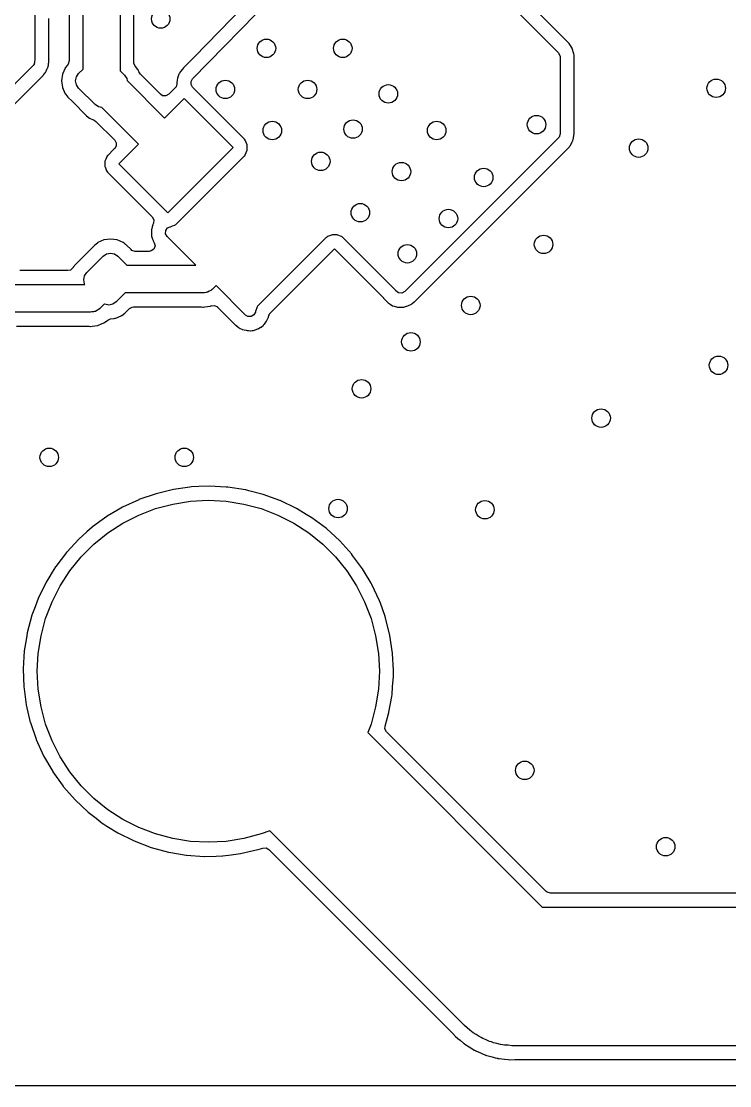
# Model space of a CAD drawing. Extents: x 4.14 to 8.85, y -5.31 to -1.77.
# Drawn here: x 5.746 to 6.35, y -5.314 to -4.407 of the extents above; entities that cross this region are included whole.
import ezdxf

# ---------------------------------------------------------------- set-up
doc = ezdxf.new("R2010")
doc.units = 0
doc.header["$MEASUREMENT"] = 0
doc.layers.add('BLACK', color=7, linetype='CONTINUOUS')

msp = doc.modelspace()

# ---------------------------------------------------------------- linework, layer by layer
at = {"layer": 'BLACK', "linetype": 'CONTINUOUS'}
for p, q in [((6.21205, -4.42504), (6.09996, -4.31295)), ((5.89206, -4.45611), (6.02354, -4.32149)), ((6.09145, -4.32145), (6.20355, -4.43355)), ((5.79883, -4.44773), (5.79883, -4.36942)), ((5.83032, -4.36942), (5.83032, -4.44912)), ((5.84215, -4.44217), (5.84215, -4.38234)), ((5.787, -4.39715), (5.787, -4.44078)), ((5.93602, -4.39389), (5.89345, -4.43746)), ((5.75784, -4.39761), (5.75784, -4.44005)), ((5.76967, -4.43742), (5.76967, -4.40456)), ((6.21218, -4.42521), (6.21205, -4.42504)), ((6.21278, -4.42602), (6.21218, -4.42521)), ((6.21364, -4.42717), (6.21278, -4.42602)), ((6.2141, -4.42778), (6.21364, -4.42717)), ((6.21434, -4.42822), (6.2141, -4.42778)), ((6.2141, -4.42778), (6.2141, -4.42778)), ((6.21475, -4.42896), (6.21434, -4.42822)), ((6.21524, -4.42986), (6.21475, -4.42896)), ((6.21544, -4.43024), (6.21524, -4.42986)), ((6.21685, -4.43471), (6.21544, -4.43024)), ((5.75755, -4.44133), (5.7574, -4.44264)), ((5.75784, -4.44005), (5.75755, -4.44133)), ((5.76954, -4.44252), (5.76955, -4.44248)), ((5.76955, -4.44248), (5.76959, -4.44209)), ((5.76959, -4.44209), (5.76967, -4.44157)), ((5.76972, -4.43785), (5.76967, -4.43742)), ((5.76967, -4.44097), (5.76969, -4.4406)), ((5.76967, -4.44157), (5.76967, -4.44097)), ((5.76969, -4.4406), (5.7698, -4.43903)), ((5.76974, -4.43827), (5.76971, -4.43785)), ((5.76971, -4.43785), (5.76972, -4.43785)), ((5.76981, -4.43858), (5.76974, -4.43827)), ((5.7698, -4.43903), (5.76983, -4.43868)), ((5.76983, -4.43868), (5.76981, -4.43858)), ((5.787, -4.44078), (5.78621, -4.44346)), ((5.84221, -4.44293), (5.84215, -4.44217)), ((5.89345, -4.43746), (5.88441, -4.44673)), ((6.20355, -4.43355), (6.20489, -4.436)), ((6.20489, -4.436), (6.205, -4.43705)), ((6.205, -4.43705), (6.205, -4.50295)), ((6.21685, -4.43478), (6.21685, -4.43471)), ((6.21696, -4.43577), (6.21685, -4.43478)), ((6.21703, -4.43705), (6.21696, -4.43577)), ((6.21703, -4.50295), (6.21703, -4.43705)), ((5.75553, -4.4456), (5.72023, -4.48091)), ((5.75623, -4.44449), (5.75553, -4.4456)), ((5.75706, -4.44346), (5.75623, -4.44449)), ((5.75716, -4.44302), (5.75706, -4.44346)), ((5.7574, -4.44264), (5.75716, -4.44302)), ((5.76539, -4.45234), (5.76637, -4.45123)), ((5.76637, -4.45123), (5.76661, -4.45096)), ((5.76661, -4.45096), (5.76665, -4.45087)), ((5.76665, -4.45087), (5.76678, -4.45058)), ((5.76678, -4.45058), (5.76696, -4.45032)), ((5.76696, -4.45032), (5.76703, -4.4502)), ((5.76703, -4.4502), (5.76718, -4.44993)), ((5.76718, -4.44993), (5.76722, -4.44988)), ((5.76722, -4.44988), (5.76743, -4.44959)), ((5.76722, -4.44988), (5.76722, -4.44988)), ((5.76743, -4.44959), (5.76807, -4.44788)), ((5.76807, -4.44788), (5.76823, -4.44751)), ((5.76823, -4.44751), (5.769, -4.44585)), ((5.769, -4.44585), (5.76907, -4.44544)), ((5.76907, -4.44544), (5.76916, -4.44514)), ((5.76916, -4.44514), (5.7692, -4.44501)), ((5.7692, -4.44501), (5.76926, -4.4447)), ((5.76926, -4.4447), (5.76941, -4.44431)), ((5.76941, -4.44431), (5.76943, -4.44407)), ((5.76943, -4.44407), (5.76944, -4.44396)), ((5.76944, -4.44396), (5.76945, -4.44371)), ((5.76944, -4.44396), (5.76944, -4.44396)), ((5.76945, -4.44371), (5.76954, -4.44252)), ((5.76954, -4.44252), (5.76954, -4.44252)), ((5.78349, -4.44691), (5.78124, -4.45211)), ((5.78369, -4.44666), (5.78349, -4.44691)), ((5.78372, -4.44661), (5.78369, -4.44666)), ((5.78553, -4.44431), (5.78372, -4.44661)), ((5.78372, -4.44661), (5.78372, -4.44661)), ((5.78559, -4.44424), (5.78553, -4.44431)), ((5.78569, -4.44413), (5.78559, -4.44424)), ((5.78575, -4.44407), (5.78569, -4.44413)), ((5.78621, -4.44346), (5.78575, -4.44407)), ((5.79317, -4.45434), (5.79509, -4.45147)), ((5.79509, -4.45147), (5.79883, -4.44773)), ((5.83032, -4.44912), (5.83406, -4.45286)), ((5.8434, -4.44546), (5.84221, -4.44293)), ((5.84346, -4.44552), (5.8434, -4.44546)), ((5.84356, -4.44563), (5.84346, -4.44552)), ((5.84375, -4.44586), (5.84356, -4.44563)), ((5.84443, -4.44673), (5.84375, -4.44586)), ((5.84539, -4.44796), (5.84443, -4.44673)), ((5.84552, -4.44812), (5.84539, -4.44796)), ((5.84566, -4.4483), (5.84552, -4.44812)), ((5.84574, -4.44849), (5.84566, -4.4483)), ((5.8465, -4.45024), (5.84574, -4.44849)), ((5.84661, -4.4505), (5.8465, -4.45024)), ((5.84766, -4.45204), (5.84661, -4.4505)), ((5.88083, -4.45147), (5.88074, -4.45161)), ((5.88091, -4.45133), (5.88083, -4.45147)), ((5.88163, -4.45012), (5.88091, -4.45133)), ((5.88165, -4.45008), (5.88163, -4.45012)), ((5.88163, -4.45012), (5.88163, -4.45012)), ((5.88172, -4.44997), (5.88165, -4.45008)), ((5.88181, -4.44985), (5.88172, -4.44997)), ((5.88346, -4.4477), (5.88181, -4.44985)), ((5.88181, -4.44985), (5.88181, -4.44985)), ((5.88441, -4.44673), (5.88346, -4.4477)), ((5.73351, -4.48435), (5.76195, -4.45592)), ((5.76195, -4.45592), (5.76197, -4.4559)), ((5.76197, -4.4559), (5.76226, -4.45564)), ((5.76226, -4.45564), (5.76252, -4.45542)), ((5.76252, -4.45542), (5.76287, -4.45519)), ((5.76287, -4.45519), (5.76423, -4.45365)), ((5.76423, -4.45365), (5.76425, -4.45363)), ((5.76423, -4.45365), (5.76423, -4.45365)), ((5.76425, -4.45363), (5.76446, -4.45341)), ((5.76446, -4.45341), (5.7649, -4.45297)), ((5.7649, -4.45297), (5.76501, -4.45282)), ((5.76501, -4.45282), (5.76504, -4.45278)), ((5.76504, -4.45278), (5.76512, -4.45267)), ((5.76512, -4.45267), (5.76514, -4.45264)), ((5.76512, -4.45267), (5.76512, -4.45267)), ((5.76514, -4.45264), (5.76539, -4.45234)), ((5.78124, -4.45211), (5.78047, -4.45773)), ((5.78047, -4.45773), (5.78124, -4.46334)), ((5.79249, -4.45773), (5.79317, -4.45434)), ((5.79317, -4.46112), (5.79249, -4.45773)), ((5.83406, -4.45286), (5.83598, -4.45573)), ((5.83598, -4.45573), (5.83632, -4.45744)), ((5.83632, -4.45744), (5.8683, -4.48941)), ((5.86479, -4.46918), (5.84766, -4.45204)), ((5.87881, -4.46018), (5.87799, -4.46285)), ((5.87883, -4.45892), (5.87881, -4.46003)), ((5.87881, -4.46003), (5.87881, -4.46018)), ((5.87884, -4.45797), (5.87883, -4.45848)), ((5.87883, -4.45848), (5.87883, -4.45892)), ((5.87892, -4.45759), (5.87884, -4.45797)), ((5.87898, -4.45725), (5.87892, -4.45759)), ((5.87934, -4.45546), (5.87898, -4.45725)), ((5.8797, -4.45364), (5.87934, -4.45546)), ((5.88052, -4.45198), (5.8797, -4.45364)), ((5.88074, -4.45161), (5.88052, -4.45198)), ((5.89083, -4.46091), (5.89087, -4.45812)), ((5.89087, -4.45812), (5.89206, -4.45611)), ((5.78124, -4.46334), (5.78334, -4.4682)), ((5.78334, -4.4682), (5.78334, -4.4682)), ((5.78334, -4.4682), (5.78337, -4.46827)), ((5.78337, -4.46827), (5.78349, -4.46855)), ((5.78349, -4.46855), (5.78369, -4.4688)), ((5.78369, -4.4688), (5.78369, -4.4688)), ((5.78369, -4.4688), (5.78545, -4.47105)), ((5.79509, -4.46399), (5.79317, -4.46112)), ((5.80901, -4.47791), (5.79509, -4.46399)), ((5.86657, -4.47032), (5.86479, -4.46918)), ((5.87181, -4.46918), (5.86936, -4.47052)), ((5.87736, -4.46362), (5.87181, -4.46918)), ((5.87799, -4.46285), (5.87736, -4.46362)), ((5.89217, -4.46306), (5.89083, -4.46091)), ((5.89213, -4.4631), (5.89217, -4.46306)), ((5.93637, -4.50735), (5.89213, -4.4631)), ((5.78545, -4.47105), (5.78559, -4.47122)), ((5.78559, -4.47122), (5.78569, -4.47133)), ((5.78569, -4.47133), (5.78975, -4.47538)), ((5.78975, -4.47538), (5.80178, -4.48741)), ((5.81188, -4.47983), (5.80901, -4.47791)), ((5.86936, -4.47052), (5.86657, -4.47032)), ((5.8683, -4.48941), (5.885, -4.47271)), ((5.885, -4.47271), (5.92676, -4.51447)), ((5.80178, -4.48741), (5.80184, -4.48746)), ((5.80184, -4.48746), (5.80445, -4.48951)), ((5.81475, -4.4804), (5.81188, -4.47983)), ((5.84603, -4.51169), (5.81475, -4.4804)), ((5.80445, -4.48951), (5.80698, -4.49061)), ((5.80698, -4.49061), (5.80784, -4.49098)), ((5.80784, -4.49098), (5.80829, -4.49117)), ((5.80829, -4.49117), (5.80983, -4.49222)), ((5.80983, -4.49222), (5.82579, -4.50818)), ((6.20421, -4.50563), (6.20355, -4.50645)), ((6.205, -4.50295), (6.20421, -4.50563)), ((6.21659, -4.50598), (6.21703, -4.50295)), ((5.82579, -4.50818), (5.82713, -4.51063)), ((5.82693, -4.51342), (5.82579, -4.51519)), ((5.82713, -4.51063), (5.82693, -4.51342)), ((5.82933, -4.52839), (5.84603, -4.51169)), ((5.92676, -4.51447), (5.87108, -4.57015)), ((5.937, -4.50815), (5.93637, -4.50735)), ((5.93859, -4.51226), (5.937, -4.50815)), ((5.9386, -4.51666), (5.93859, -4.51226)), ((6.20355, -4.50645), (6.07279, -4.63721)), ((6.08129, -4.64572), (6.21205, -4.51496)), ((6.21205, -4.51496), (6.21287, -4.51405)), ((6.21287, -4.51405), (6.21291, -4.514)), ((6.21287, -4.51405), (6.21287, -4.51405)), ((6.21291, -4.514), (6.21301, -4.51388)), ((6.21301, -4.51388), (6.21342, -4.51336)), ((6.21342, -4.51336), (6.21358, -4.51317)), ((6.21358, -4.51317), (6.21504, -4.51039)), ((6.21504, -4.51039), (6.21543, -4.50963)), ((6.21543, -4.50963), (6.21575, -4.50902)), ((6.21575, -4.50902), (6.2158, -4.50885)), ((6.2158, -4.50885), (6.21654, -4.50633)), ((6.21654, -4.50633), (6.21659, -4.50598)), ((5.81894, -4.52243), (5.81818, -4.52441)), ((5.81908, -4.52208), (5.81894, -4.52243)), ((5.81972, -4.52127), (5.81908, -4.52208)), ((5.81982, -4.52116), (5.81972, -4.52127)), ((5.82515, -4.51583), (5.81982, -4.52116)), ((5.82579, -4.51519), (5.82515, -4.51583)), ((5.82515, -4.51583), (5.82515, -4.51583)), ((5.87821, -4.57976), (5.93637, -4.52159)), ((5.93637, -4.52159), (5.93646, -4.52148)), ((5.93646, -4.52148), (5.93678, -4.52107)), ((5.93646, -4.52148), (5.93646, -4.52148)), ((5.93678, -4.52107), (5.93701, -4.52078)), ((5.93701, -4.52078), (5.9386, -4.51666)), ((5.81818, -4.52441), (5.81749, -4.5262)), ((5.81749, -4.5262), (5.8175, -4.5306)), ((5.8175, -4.5306), (5.81766, -4.53102)), ((5.81766, -4.53102), (5.81823, -4.5325)), ((5.81823, -4.5325), (5.81891, -4.53425)), ((5.87108, -4.57015), (5.82933, -4.52839)), ((5.81891, -4.53425), (5.81909, -4.53471)), ((5.81909, -4.53471), (5.81972, -4.53551)), ((5.81972, -4.53551), (5.85778, -4.57357)), ((5.85778, -4.57357), (5.85912, -4.57603)), ((5.85912, -4.57603), (5.85892, -4.57882)), ((5.85721, -4.58424), (5.85701, -4.58703)), ((5.85701, -4.58703), (5.85701, -4.58716)), ((5.85701, -4.58716), (5.85701, -4.58716)), ((5.85701, -4.58716), (5.85705, -4.58854)), ((5.85724, -4.58412), (5.85721, -4.58424)), ((5.85732, -4.58379), (5.85724, -4.58412)), ((5.85778, -4.58206), (5.85732, -4.58379)), ((5.85824, -4.58031), (5.85778, -4.58206)), ((5.85828, -4.58016), (5.85824, -4.58031)), ((5.85824, -4.58031), (5.85824, -4.58031)), ((5.85833, -4.57997), (5.85828, -4.58016)), ((5.85854, -4.57961), (5.85833, -4.57997)), ((5.85857, -4.57955), (5.85854, -4.57961)), ((5.85892, -4.57882), (5.85857, -4.57955)), ((5.869, -4.58789), (5.8692, -4.5851)), ((5.8692, -4.5851), (5.87088, -4.58286)), ((5.87088, -4.58286), (5.8729, -4.58198)), ((5.8729, -4.58198), (5.8733, -4.58198)), ((5.8733, -4.58198), (5.875, -4.58132)), ((5.875, -4.58132), (5.87706, -4.58052)), ((5.87706, -4.58052), (5.87741, -4.58039)), ((5.87706, -4.58052), (5.87706, -4.58052)), ((5.87741, -4.58039), (5.8777, -4.58016)), ((5.8777, -4.58016), (5.87809, -4.57985)), ((5.8777, -4.58016), (5.8777, -4.58016)), ((5.87809, -4.57985), (5.87821, -4.57976)), ((5.811, -4.59585), (5.80878, -4.59759)), ((5.8112, -4.59569), (5.811, -4.59585)), ((5.81145, -4.59549), (5.8112, -4.59569)), ((5.8112, -4.59569), (5.8112, -4.59569)), ((5.81666, -4.59324), (5.81145, -4.59549)), ((5.82227, -4.59247), (5.81666, -4.59324)), ((5.82789, -4.59324), (5.82227, -4.59247)), ((5.83309, -4.59549), (5.82789, -4.59324)), ((5.83382, -4.59606), (5.83309, -4.59549)), ((5.83502, -4.597), (5.83382, -4.59606)), ((5.85705, -4.58854), (5.85707, -4.5891)), ((5.85707, -4.5891), (5.85708, -4.58945)), ((5.85708, -4.58945), (5.85721, -4.58985)), ((5.85721, -4.58985), (5.85809, -4.59255)), ((5.85809, -4.59255), (5.85845, -4.59365)), ((5.85845, -4.59365), (5.85858, -4.59389)), ((5.85858, -4.59389), (5.85858, -4.59389)), ((5.85858, -4.59389), (5.85951, -4.5956)), ((5.85951, -4.5956), (5.8601, -4.59833)), ((5.87034, -4.59034), (5.869, -4.58789)), ((5.89476, -4.61476), (5.87034, -4.59034)), ((6.00594, -4.59116), (5.94778, -4.64933)), ((6.00607, -4.59106), (6.00594, -4.59116)), ((6.00645, -4.59076), (6.00607, -4.59106)), ((6.00674, -4.59053), (6.00645, -4.59076)), ((6.00645, -4.59076), (6.00645, -4.59076)), ((6.00709, -4.5904), (6.00674, -4.59053)), ((6.01042, -4.5891), (6.00709, -4.5904)), ((6.00709, -4.5904), (6.00709, -4.5904)), ((6.01085, -4.58894), (6.01042, -4.5891)), ((6.01042, -4.5891), (6.01042, -4.5891)), ((6.01306, -4.58894), (6.01085, -4.58894)), ((6.0148, -4.58894), (6.01306, -4.58894)), ((6.01526, -4.58894), (6.0148, -4.58894)), ((6.01568, -4.5891), (6.01526, -4.58894)), ((6.01902, -4.59039), (6.01568, -4.5891)), ((6.01568, -4.5891), (6.01568, -4.5891)), ((6.01937, -4.59052), (6.01902, -4.59039)), ((6.01966, -4.59075), (6.01937, -4.59052)), ((6.02007, -4.59107), (6.01966, -4.59075)), ((6.02019, -4.59116), (6.02007, -4.59107)), ((6.02007, -4.59107), (6.02007, -4.59107)), ((6.06443, -4.63541), (6.02019, -4.59116)), ((5.80878, -4.59759), (5.79259, -4.61378)), ((5.81601, -4.60709), (5.81888, -4.60517)), ((5.81888, -4.60517), (5.82227, -4.60449)), ((5.82227, -4.60449), (5.82566, -4.60517)), ((5.82566, -4.60517), (5.82853, -4.60709)), ((5.83519, -4.59713), (5.83502, -4.597)), ((5.83565, -4.59749), (5.83519, -4.59713)), ((5.83576, -4.59759), (5.83565, -4.59749)), ((5.83565, -4.59749), (5.83565, -4.59749)), ((5.83587, -4.59769), (5.83576, -4.59759)), ((5.83966, -4.60148), (5.83587, -4.59769)), ((5.84048, -4.60215), (5.83966, -4.60148)), ((5.84317, -4.60293), (5.84048, -4.60215)), ((5.85515, -4.60293), (5.84317, -4.60293)), ((5.85689, -4.60262), (5.85515, -4.60293)), ((5.85912, -4.60095), (5.85689, -4.60262)), ((5.8601, -4.59833), (5.85912, -4.60095)), ((5.95739, -4.65645), (6.01306, -4.60077)), ((6.01306, -4.60077), (6.05482, -4.64253)), ((5.79259, -4.61378), (5.79049, -4.61645)), ((5.80209, -4.62101), (5.81601, -4.60709)), ((5.82853, -4.60709), (5.83621, -4.61476)), ((5.83621, -4.61476), (5.89476, -4.61476)), ((5.78599, -4.61936), (5.74496, -4.61936)), ((5.7882, -4.61884), (5.78599, -4.61936)), ((5.79025, -4.61693), (5.7882, -4.61884)), ((5.79036, -4.61675), (5.79025, -4.61693)), ((5.79049, -4.61645), (5.79036, -4.61675)), ((5.80017, -4.62388), (5.80209, -4.62101)), ((5.73443, -4.63119), (5.80026, -4.63119)), ((5.79949, -4.62727), (5.80017, -4.62388)), ((5.80017, -4.63066), (5.79949, -4.62727)), ((5.80042, -4.63103), (5.80017, -4.63066)), ((5.80026, -4.63119), (5.80042, -4.63103)), ((5.91212, -4.63212), (5.90931, -4.63493)), ((5.93719, -4.65719), (5.91212, -4.63212)), ((5.83482, -4.63839), (5.82714, -4.64606)), ((5.90096, -4.63839), (5.83482, -4.63839)), ((5.90225, -4.63815), (5.90096, -4.63839)), ((5.90355, -4.6381), (5.90225, -4.63815)), ((5.90435, -4.63775), (5.90355, -4.6381)), ((5.90521, -4.63759), (5.90435, -4.63775)), ((5.90632, -4.63691), (5.90521, -4.63759)), ((5.90753, -4.63639), (5.90632, -4.63691)), ((5.90862, -4.63549), (5.90753, -4.63639)), ((5.90889, -4.63532), (5.90862, -4.63549)), ((5.909, -4.63518), (5.90889, -4.63532)), ((5.90931, -4.63493), (5.909, -4.63518)), ((6.06506, -4.6362), (6.06443, -4.63541)), ((6.06515, -4.63643), (6.06506, -4.6362)), ((6.06531, -4.63668), (6.06515, -4.63643)), ((6.06755, -4.63835), (6.06531, -4.63668)), ((6.07034, -4.63855), (6.06755, -4.63835)), ((6.07279, -4.63721), (6.07034, -4.63855)), ((5.81712, -4.64773), (5.8135, -4.65135)), ((5.81749, -4.64798), (5.81712, -4.64773)), ((5.82088, -4.64866), (5.81749, -4.64798)), ((5.82427, -4.64798), (5.82088, -4.64866)), ((5.82714, -4.64606), (5.82427, -4.64798)), ((5.83827, -4.65167), (5.84072, -4.65033)), ((5.84072, -4.65033), (5.84177, -4.65022)), ((5.84177, -4.65022), (5.89908, -4.65022)), ((5.89908, -4.65022), (5.89973, -4.65026)), ((5.89973, -4.65026), (5.90096, -4.65042)), ((5.90096, -4.65042), (5.90128, -4.65038)), ((5.90128, -4.65038), (5.90149, -4.65035)), ((5.90149, -4.65035), (5.90251, -4.65022)), ((5.90251, -4.65022), (5.90713, -4.64961)), ((5.90713, -4.64961), (5.90743, -4.64948)), ((5.90743, -4.64948), (5.90748, -4.64946)), ((5.90748, -4.64946), (5.90793, -4.64927)), ((5.90748, -4.64946), (5.90748, -4.64946)), ((5.90793, -4.64927), (5.91071, -4.64898)), ((5.91071, -4.64898), (5.91319, -4.65027)), ((5.91319, -4.65027), (5.91319, -4.65027)), ((5.91319, -4.65027), (5.91319, -4.65027)), ((5.91319, -4.65027), (5.91334, -4.65035)), ((5.91334, -4.65035), (5.92869, -4.66569)), ((5.94713, -4.65014), (5.94555, -4.65425)), ((5.94752, -4.64965), (5.94713, -4.65014)), ((5.94769, -4.64944), (5.94752, -4.64965)), ((5.94778, -4.64933), (5.94769, -4.64944)), ((5.94769, -4.64944), (5.94769, -4.64944)), ((6.05482, -4.64253), (6.05468, -4.64267)), ((6.05468, -4.64267), (6.05503, -4.64301)), ((6.05503, -4.64301), (6.05524, -4.64325)), ((6.05524, -4.64325), (6.05524, -4.64326)), ((6.05524, -4.64326), (6.05524, -4.64326)), ((6.05524, -4.64326), (6.05526, -4.64328)), ((6.05526, -4.64328), (6.0581, -4.6463)), ((6.0581, -4.6463), (6.05864, -4.64671)), ((6.05864, -4.64671), (6.06034, -4.64798)), ((6.06034, -4.64798), (6.06241, -4.64923)), ((6.06241, -4.64923), (6.06276, -4.64932)), ((6.06276, -4.64932), (6.06387, -4.64961)), ((6.06387, -4.64961), (6.06669, -4.65035)), ((6.06669, -4.65035), (6.06863, -4.65049)), ((6.06863, -4.65049), (6.06926, -4.65053)), ((6.06926, -4.65053), (6.06933, -4.65054)), ((6.06933, -4.65054), (6.06933, -4.65054)), ((6.06933, -4.65054), (6.06935, -4.65054)), ((6.06935, -4.65054), (6.06948, -4.65055)), ((6.06948, -4.65055), (6.0696, -4.65054)), ((6.0696, -4.65054), (6.07077, -4.65051)), ((6.0696, -4.65054), (6.0696, -4.65054)), ((6.07077, -4.65051), (6.0719, -4.65048)), ((6.0719, -4.65048), (6.07441, -4.64966)), ((6.07441, -4.64966), (6.07456, -4.64961)), ((6.07456, -4.64961), (6.07588, -4.64918)), ((6.07588, -4.64918), (6.07609, -4.64911)), ((6.07609, -4.64911), (6.0761, -4.64911)), ((6.0761, -4.64911), (6.07855, -4.64777)), ((6.07855, -4.64777), (6.07869, -4.64766)), ((6.07869, -4.64766), (6.07899, -4.64744)), ((6.07899, -4.64744), (6.08083, -4.64606)), ((6.08083, -4.64606), (6.08129, -4.64572)), ((5.80515, -4.65481), (5.73387, -4.65481)), ((5.80644, -4.65457), (5.80515, -4.65481)), ((5.80775, -4.65452), (5.80644, -4.65457)), ((5.80855, -4.65418), (5.80775, -4.65452)), ((5.8094, -4.65402), (5.80855, -4.65418)), ((5.81052, -4.65333), (5.8094, -4.65402)), ((5.81172, -4.65281), (5.81052, -4.65333)), ((5.81282, -4.65191), (5.81172, -4.65281)), ((5.81308, -4.65175), (5.81282, -4.65191)), ((5.81319, -4.6516), (5.81308, -4.65175)), ((5.8135, -4.65135), (5.81319, -4.6516)), ((5.82226, -4.66049), (5.82537, -4.66007)), ((5.82537, -4.66007), (5.82616, -4.65996)), ((5.82616, -4.65996), (5.8265, -4.65991)), ((5.8265, -4.65991), (5.82686, -4.65975)), ((5.82686, -4.65975), (5.83136, -4.65781)), ((5.83136, -4.65781), (5.8317, -4.65766)), ((5.8317, -4.65766), (5.83199, -4.65743)), ((5.83199, -4.65743), (5.83437, -4.65556)), ((5.83437, -4.65556), (5.83827, -4.65167)), ((5.93911, -4.65838), (5.93719, -4.65719)), ((5.9419, -4.65849), (5.93911, -4.65838)), ((5.94431, -4.65708), (5.9419, -4.65849)), ((5.94555, -4.65463), (5.94431, -4.65708)), ((5.94555, -4.65425), (5.94555, -4.65463)), ((5.95504, -4.66251), (5.95628, -4.66007)), ((5.95628, -4.66007), (5.95677, -4.65897)), ((5.95677, -4.65897), (5.95683, -4.65863)), ((5.95683, -4.65863), (5.95689, -4.65844)), ((5.95689, -4.65844), (5.95707, -4.65781)), ((5.95707, -4.65781), (5.95717, -4.65754)), ((5.95717, -4.65754), (5.95769, -4.65675)), ((5.95769, -4.65675), (5.95739, -4.65645)), ((5.74219, -4.66664), (5.80328, -4.66664)), ((5.80328, -4.66664), (5.80392, -4.66668)), ((5.80392, -4.66668), (5.80515, -4.66685)), ((5.80515, -4.66685), (5.80547, -4.6668)), ((5.80547, -4.6668), (5.8067, -4.66664)), ((5.8067, -4.66664), (5.811, -4.66608)), ((5.811, -4.66608), (5.81132, -4.66603)), ((5.81132, -4.66603), (5.81508, -4.66448)), ((5.81508, -4.66448), (5.81595, -4.66412)), ((5.81595, -4.66412), (5.81707, -4.66365)), ((5.81707, -4.66365), (5.81718, -4.66357)), ((5.81718, -4.66357), (5.81991, -4.66147)), ((5.81991, -4.66147), (5.82226, -4.66049)), ((5.92869, -4.66569), (5.92893, -4.66589)), ((5.92893, -4.66589), (5.93067, -4.66727)), ((5.93067, -4.66727), (5.93084, -4.66741)), ((5.93084, -4.66741), (5.93269, -4.66855)), ((5.93269, -4.66855), (5.93276, -4.6686)), ((5.93276, -4.6686), (5.93398, -4.66924)), ((5.94403, -4.6703), (5.94777, -4.66894)), ((5.94777, -4.66894), (5.94799, -4.66887)), ((5.94777, -4.66894), (5.94777, -4.66894)), ((5.94799, -4.66887), (5.94819, -4.66875)), ((5.94819, -4.66875), (5.94975, -4.66784)), ((5.94819, -4.66875), (5.94819, -4.66875)), ((5.94975, -4.66784), (5.95027, -4.66753)), ((5.95027, -4.66753), (5.9504, -4.66745)), ((5.95027, -4.66753), (5.95027, -4.66753)), ((5.9504, -4.66745), (5.95235, -4.66602)), ((5.95235, -4.66602), (5.9524, -4.66596)), ((5.9524, -4.66596), (5.95257, -4.66574)), ((5.95257, -4.66574), (5.95261, -4.66569)), ((5.95257, -4.66574), (5.95257, -4.66574)), ((5.95261, -4.66569), (5.95287, -4.66535)), ((5.95287, -4.66535), (5.95323, -4.66488)), ((5.95323, -4.66488), (5.95504, -4.66251)), ((5.93398, -4.66924), (5.93398, -4.66924)), ((5.93398, -4.66924), (5.93431, -4.66941)), ((5.93431, -4.66941), (5.93468, -4.6695)), ((5.93468, -4.6695), (5.93468, -4.6695)), ((5.93468, -4.6695), (5.93612, -4.66983)), ((5.93612, -4.66983), (5.93769, -4.67018)), ((5.93769, -4.67018), (5.93862, -4.6704)), ((5.93862, -4.6704), (5.93889, -4.67041)), ((5.93889, -4.67041), (5.93889, -4.67041)), ((5.93889, -4.67041), (5.93971, -4.67044)), ((5.93971, -4.67044), (5.94127, -4.67051)), ((5.94127, -4.67051), (5.94127, -4.67051)), ((5.94127, -4.67051), (5.94142, -4.67051)), ((5.94142, -4.67051), (5.94154, -4.6705)), ((5.94154, -4.6705), (5.94273, -4.67043)), ((5.94154, -4.6705), (5.94154, -4.6705)), ((5.94273, -4.67043), (5.9431, -4.67041)), ((5.9431, -4.67041), (5.94383, -4.67037)), ((5.94383, -4.67037), (5.94403, -4.6703)), ((5.88974, -4.8038), (5.87596, -4.80573)), ((5.8911, -4.80361), (5.88974, -4.8038)), ((5.89122, -4.80359), (5.8911, -4.80361)), ((5.8911, -4.80361), (5.8911, -4.80361)), ((5.8974, -4.80333), (5.89122, -4.80359)), ((5.90649, -4.80295), (5.8974, -4.80333)), ((5.90661, -4.80294), (5.90649, -4.80295)), ((5.90649, -4.80295), (5.90649, -4.80295)), ((5.92067, -4.80373), (5.90661, -4.80294)), ((5.92187, -4.8038), (5.92067, -4.80373)), ((5.92199, -4.8038), (5.92187, -4.8038)), ((5.92187, -4.8038), (5.92187, -4.8038)), ((5.93722, -4.80616), (5.92199, -4.8038)), ((5.86099, -4.80936), (5.84644, -4.81442)), ((5.87596, -4.80573), (5.86099, -4.80936)), ((5.93734, -4.80619), (5.93722, -4.80616)), ((5.93993, -4.80686), (5.93734, -4.80619)), ((5.93734, -4.80619), (5.93734, -4.80619)), ((5.95214, -4.80999), (5.93993, -4.80686)), ((5.95226, -4.81003), (5.95214, -4.80999)), ((5.96651, -4.81522), (5.95226, -4.81003)), ((5.95226, -4.81003), (5.95226, -4.81003)), ((5.83245, -4.82088), (5.82818, -4.82339)), ((5.83256, -4.82083), (5.83245, -4.82088)), ((5.84633, -4.81447), (5.83256, -4.82083)), ((5.83256, -4.82083), (5.83256, -4.82083)), ((5.84626, -4.82755), (5.8605, -4.82209)), ((5.84644, -4.81442), (5.84633, -4.81447)), ((5.8605, -4.82209), (5.87523, -4.81814)), ((5.87523, -4.81814), (5.89029, -4.81576)), ((5.89029, -4.81576), (5.90551, -4.81496)), ((5.90551, -4.81496), (5.92074, -4.81576)), ((5.92074, -4.81576), (5.9358, -4.81814)), ((5.9358, -4.81814), (5.95053, -4.82209)), ((5.95053, -4.82209), (5.96476, -4.82755)), ((5.96662, -4.81526), (5.96651, -4.81522)), ((5.96651, -4.81522), (5.96651, -4.81522)), ((5.98051, -4.82192), (5.96662, -4.81526)), ((5.98062, -4.82198), (5.98051, -4.82192)), ((5.98882, -4.82695), (5.98062, -4.82198)), ((5.98062, -4.82198), (5.98062, -4.82198)), ((5.81521, -4.83156), (5.8068, -4.83767)), ((5.81917, -4.82868), (5.81521, -4.83156)), ((5.81927, -4.82862), (5.81917, -4.82868)), ((5.82818, -4.82339), (5.81927, -4.82862)), ((5.81927, -4.82862), (5.81927, -4.82862)), ((5.83268, -4.83448), (5.84626, -4.82755)), ((5.96476, -4.82755), (5.97835, -4.83448)), ((5.99369, -4.8299), (5.98882, -4.82695)), ((6.00603, -4.83913), (5.99369, -4.8299)), ((5.80661, -4.83782), (5.80208, -4.84184)), ((5.8067, -4.83774), (5.80661, -4.83782)), ((5.80661, -4.83782), (5.80661, -4.83782)), ((5.8068, -4.83767), (5.8067, -4.83774)), ((5.8068, -4.83767), (5.8068, -4.83767)), ((5.81989, -4.84278), (5.83268, -4.83448)), ((5.97835, -4.83448), (5.99113, -4.84278)), ((6.0174, -4.84952), (6.00603, -4.83913)), ((5.7951, -4.84805), (5.78492, -4.85905)), ((5.79518, -4.84796), (5.7951, -4.84805)), ((5.80208, -4.84184), (5.79518, -4.84796)), ((5.80804, -4.85238), (5.81989, -4.84278)), ((5.99113, -4.84278), (6.00298, -4.85238)), ((6.02771, -4.86097), (6.0174, -4.84952)), ((5.78464, -4.85936), (5.77551, -4.8714)), ((5.78471, -4.85927), (5.78464, -4.85936)), ((5.78492, -4.85905), (5.78471, -4.85927)), ((5.79726, -4.86316), (5.80804, -4.85238)), ((6.00298, -4.85238), (6.01377, -4.86316)), ((5.78766, -4.87501), (5.79726, -4.86316)), ((6.01377, -4.86316), (6.02336, -4.87501)), ((6.02778, -4.86106), (6.02771, -4.86097)), ((6.02841, -4.8619), (6.02778, -4.86106)), ((6.02778, -4.86106), (6.02778, -4.86106)), ((6.03686, -4.87337), (6.02841, -4.8619)), ((5.77257, -4.87614), (5.76959, -4.88098)), ((5.7754, -4.87154), (5.77257, -4.87614)), ((5.77551, -4.8714), (5.7754, -4.87154)), ((5.77936, -4.8878), (5.78766, -4.87501)), ((6.02336, -4.87501), (6.03167, -4.8878)), ((6.03851, -4.87614), (6.03686, -4.87337)), ((6.04408, -4.88548), (6.03851, -4.87614)), ((5.76733, -4.88466), (5.76057, -4.89851)), ((5.76959, -4.88098), (5.76733, -4.88466)), ((6.04474, -4.8866), (6.04408, -4.88548)), ((6.0513, -4.90054), (6.04474, -4.8866)), ((5.77244, -4.90138), (5.77936, -4.8878)), ((6.03167, -4.8878), (6.03859, -4.90138)), ((5.76053, -4.89862), (5.75794, -4.90559)), ((5.76057, -4.89851), (5.76053, -4.89862)), ((5.76053, -4.89862), (5.76053, -4.89862)), ((5.76697, -4.91562), (5.77244, -4.90138)), ((6.03859, -4.90138), (6.04405, -4.91562)), ((6.052, -4.9025), (6.0513, -4.90054)), ((6.05582, -4.91323), (6.052, -4.9025)), ((5.7552, -4.91295), (5.75127, -4.92784)), ((5.75794, -4.90559), (5.7552, -4.91295)), ((6.05647, -4.91505), (6.05582, -4.91323)), ((5.76303, -4.93034), (5.76697, -4.91562)), ((6.04405, -4.91562), (6.048, -4.93034)), ((6.0602, -4.93), (6.05647, -4.91505)), ((5.75084, -4.93048), (5.7493, -4.93997)), ((5.75127, -4.92784), (5.75084, -4.93048)), ((5.76064, -4.9454), (5.76303, -4.93034)), ((6.048, -4.93034), (6.05038, -4.9454)), ((6.06245, -4.94524), (6.0602, -4.93)), ((5.7493, -4.93997), (5.7488, -4.94305)), ((5.74848, -4.94822), (5.74784, -4.95843)), ((5.7488, -4.94317), (5.74848, -4.94822)), ((5.7488, -4.94305), (5.7488, -4.94317)), ((5.7488, -4.94317), (5.7488, -4.94317)), ((5.75984, -4.96063), (5.76064, -4.9454)), ((6.05038, -4.9454), (6.05118, -4.96063)), ((6.06246, -4.94536), (6.06245, -4.94524)), ((6.06316, -4.95968), (6.06246, -4.94536)), ((5.74784, -4.95843), (5.74837, -4.97383)), ((5.76064, -4.97586), (5.75984, -4.96063)), ((6.05118, -4.96063), (6.05038, -4.97586)), ((6.06246, -4.97383), (6.06313, -4.96511)), ((6.06313, -4.96511), (6.06314, -4.96503)), ((6.06313, -4.96511), (6.06313, -4.96511)), ((6.06314, -4.96503), (6.0632, -4.96063)), ((6.0632, -4.96063), (6.06316, -4.95968)), ((5.74837, -4.97383), (5.74839, -4.97395)), ((5.74839, -4.97395), (5.74839, -4.97395)), ((5.74839, -4.97395), (5.74861, -4.97557)), ((5.74861, -4.97557), (5.75041, -4.9891)), ((5.76303, -4.99092), (5.76064, -4.97586)), ((6.05038, -4.97586), (6.048, -4.99092)), ((6.06196, -4.98039), (6.06246, -4.97383)), ((6.05928, -4.99557), (6.06167, -4.98203)), ((6.06167, -4.98203), (6.06194, -4.98051)), ((6.06194, -4.98051), (6.06196, -4.98039)), ((6.06194, -4.98051), (6.06194, -4.98051)), ((5.75041, -4.9891), (5.75393, -5.0041)), ((5.76697, -5.00564), (5.76303, -4.99092)), ((6.048, -4.99092), (6.04405, -5.00564)), ((5.75393, -5.0041), (5.75397, -5.00421)), ((5.75397, -5.00421), (5.75397, -5.00421)), ((5.75397, -5.00421), (5.75886, -5.01856)), ((6.05601, -5.0073), (6.05925, -4.99568)), ((6.05925, -4.99568), (6.05928, -4.99557)), ((6.05925, -4.99568), (6.05925, -4.99568)), ((5.77244, -5.01988), (5.76697, -5.00564)), ((6.04405, -5.00564), (6.04128, -5.01288)), ((6.04128, -5.01288), (6.18982, -5.16142)), ((6.05594, -5.00969), (6.05601, -5.0073)), ((6.05728, -5.01215), (6.05594, -5.00969)), ((6.19326, -5.14813), (6.05728, -5.01215)), ((5.75886, -5.01856), (5.75886, -5.01857)), ((5.75886, -5.01857), (5.7589, -5.01868)), ((5.7589, -5.01868), (5.76526, -5.03271)), ((5.77936, -5.03346), (5.77244, -5.01988)), ((5.76526, -5.03271), (5.77296, -5.04605)), ((5.78766, -5.04625), (5.77936, -5.03346)), ((5.77296, -5.04605), (5.77303, -5.04615)), ((5.77303, -5.04615), (5.77303, -5.04615)), ((5.77303, -5.04615), (5.78096, -5.05722)), ((5.79726, -5.0581), (5.78766, -5.04625)), ((5.78096, -5.05722), (5.78193, -5.05858)), ((5.78193, -5.05858), (5.78201, -5.05867)), ((5.78201, -5.05867), (5.78201, -5.05867)), ((5.78201, -5.05867), (5.78475, -5.0618)), ((5.80804, -5.06888), (5.79726, -5.0581)), ((5.78475, -5.0618), (5.79208, -5.07017)), ((5.79208, -5.07017), (5.80331, -5.08072)), ((5.81989, -5.07848), (5.80804, -5.06888)), ((5.80331, -5.08072), (5.80994, -5.08582)), ((5.80994, -5.08582), (5.81332, -5.08843)), ((5.83268, -5.08678), (5.81989, -5.07848)), ((5.81332, -5.08843), (5.81552, -5.09012)), ((5.81552, -5.09012), (5.81562, -5.09018)), ((5.81562, -5.09018), (5.81562, -5.09018)), ((5.81562, -5.09018), (5.81921, -5.09243)), ((5.81921, -5.09243), (5.82858, -5.09828)), ((5.84626, -5.09371), (5.83268, -5.08678)), ((5.8605, -5.09917), (5.84626, -5.09371)), ((5.82858, -5.09828), (5.84238, -5.10513)), ((5.87523, -5.10312), (5.8605, -5.09917)), ((5.89029, -5.1055), (5.87523, -5.10312)), ((5.9358, -5.10312), (5.92074, -5.1055)), ((5.95053, -5.09917), (5.9358, -5.10312)), ((5.95776, -5.09639), (5.95053, -5.09917)), ((6.1236, -5.26223), (5.95776, -5.09639)), ((5.84238, -5.10513), (5.85678, -5.1106)), ((5.85678, -5.1106), (5.87165, -5.11464)), ((5.90551, -5.1063), (5.89029, -5.1055)), ((5.92074, -5.1055), (5.90551, -5.1063)), ((5.93301, -5.1159), (5.9478, -5.11254)), ((5.9478, -5.11254), (5.94792, -5.11251)), ((5.94792, -5.11251), (5.94803, -5.11247)), ((5.94803, -5.11247), (5.95193, -5.11117)), ((5.94803, -5.11247), (5.94803, -5.11247)), ((5.95193, -5.11117), (5.95473, -5.11108)), ((5.95473, -5.11108), (5.95701, -5.11237)), ((5.95701, -5.11237), (6.11367, -5.26903)), ((5.87165, -5.11464), (5.87177, -5.11466)), ((5.87177, -5.11466), (5.87177, -5.11466)), ((5.87177, -5.11466), (5.88672, -5.11719)), ((5.88672, -5.11719), (5.88672, -5.11719)), ((5.88672, -5.11719), (5.88684, -5.11721)), ((5.88684, -5.11721), (5.88696, -5.11722)), ((5.88696, -5.11722), (5.88696, -5.11722)), ((5.88696, -5.11722), (5.90209, -5.11828)), ((5.90209, -5.11828), (5.90209, -5.11828)), ((5.90209, -5.11828), (5.90221, -5.11829)), ((5.90221, -5.11829), (5.91219, -5.11801)), ((5.91219, -5.11801), (5.91749, -5.11786)), ((5.91749, -5.11786), (5.91749, -5.11786)), ((5.91749, -5.11786), (5.91761, -5.11786)), ((5.91761, -5.11786), (5.91773, -5.11784)), ((5.91773, -5.11784), (5.92505, -5.11692)), ((5.91773, -5.11784), (5.91773, -5.11784)), ((5.92505, -5.11692), (5.93289, -5.11592)), ((5.93289, -5.11592), (5.93301, -5.1159)), ((5.93301, -5.1159), (5.93301, -5.1159)), ((6.19409, -5.1488), (6.19326, -5.14813)), ((6.19677, -5.14959), (6.19409, -5.1488)), ((7.38197, -5.14959), (6.19677, -5.14959)), ((6.18982, -5.16142), (7.38892, -5.16142)), ((6.12595, -5.26423), (6.1236, -5.26223)), ((6.12819, -5.26637), (6.12595, -5.26423)), ((6.12964, -5.26736), (6.12819, -5.26637)), ((6.13098, -5.26849), (6.12964, -5.26736)), ((6.11367, -5.26903), (6.11386, -5.26924)), ((6.11386, -5.26924), (6.11597, -5.27161)), ((6.11597, -5.27161), (6.11952, -5.27455)), ((6.11952, -5.27455), (6.11958, -5.2746)), ((6.11958, -5.2746), (6.12307, -5.27761)), ((6.13363, -5.27008), (6.13098, -5.26849)), ((6.13618, -5.27182), (6.13363, -5.27008)), ((6.13778, -5.27256), (6.13618, -5.27182)), ((6.13928, -5.27346), (6.13778, -5.27256)), ((6.14216, -5.27459), (6.13928, -5.27346)), ((6.14496, -5.2759), (6.14216, -5.27459)), ((6.14665, -5.27636), (6.14496, -5.2759)), ((6.14829, -5.27701), (6.14665, -5.27636)), ((6.12307, -5.27761), (6.12323, -5.27771)), ((6.12323, -5.27771), (6.12323, -5.27771)), ((6.12323, -5.27771), (6.12332, -5.27777)), ((6.12332, -5.27777), (6.12385, -5.27815)), ((6.12385, -5.27815), (6.12408, -5.27834)), ((6.12408, -5.27834), (6.12772, -5.28056)), ((6.12772, -5.28056), (6.12801, -5.28073)), ((6.12801, -5.28073), (6.12809, -5.28078)), ((6.12809, -5.28078), (6.13198, -5.28324)), ((6.13198, -5.28324), (6.13215, -5.28331)), ((6.13215, -5.28331), (6.13215, -5.28331)), ((6.13215, -5.28331), (6.13225, -5.28336)), ((6.13225, -5.28336), (6.13283, -5.28366)), ((6.13283, -5.28366), (6.13308, -5.28381)), ((6.13308, -5.28381), (6.13325, -5.28388)), ((6.13325, -5.28388), (6.13325, -5.28388)), ((6.13325, -5.28388), (6.13733, -5.28559)), ((6.13733, -5.28559), (6.13741, -5.28562)), ((6.13741, -5.28562), (6.14163, -5.28748)), ((6.15131, -5.27766), (6.14829, -5.27701)), ((6.15429, -5.27848), (6.15131, -5.27766)), ((6.15603, -5.27867), (6.15429, -5.27848)), ((6.15775, -5.27904), (6.15603, -5.27867)), ((6.16084, -5.27918), (6.15775, -5.27904)), ((6.16391, -5.27951), (6.16084, -5.27918)), ((6.16535, -5.27953), (6.16391, -5.27951)), ((7.41339, -5.27953), (6.16535, -5.27953)), ((6.14163, -5.28748), (6.14191, -5.28756)), ((6.14191, -5.28756), (6.14253, -5.28777)), ((6.14253, -5.28777), (6.1428, -5.28788)), ((6.1428, -5.28788), (6.14727, -5.28902)), ((6.14727, -5.28902), (6.14734, -5.28904)), ((6.14734, -5.28904), (6.14985, -5.28972)), ((6.14985, -5.28972), (6.15161, -5.2902)), ((6.15161, -5.2902), (6.15161, -5.2902)), ((6.15161, -5.2902), (6.15179, -5.29025)), ((6.15179, -5.29025), (6.15209, -5.29029)), ((6.15209, -5.29029), (6.15272, -5.2904)), ((6.15272, -5.2904), (6.15283, -5.29043)), ((6.15283, -5.29043), (6.15283, -5.29043)), ((6.15283, -5.29043), (6.15301, -5.29048)), ((6.15301, -5.29048), (6.15319, -5.2905)), ((6.15319, -5.2905), (6.15319, -5.2905)), ((6.15319, -5.2905), (6.15759, -5.29094)), ((6.15759, -5.29094), (6.15768, -5.29095)), ((6.15768, -5.29095), (6.16097, -5.29134)), ((6.16097, -5.29134), (6.16225, -5.29149)), ((6.16225, -5.29149), (6.16647, -5.29136)), ((6.16647, -5.29136), (6.16662, -5.29136)), ((6.16662, -5.29136), (7.41118, -5.29136)), ((7.67085, -5.3136), (4.14018, -5.3136))]:
    msp.add_line(p, q, dxfattribs=at)
at = {"layer": 'BLACK'}
for centre in [(5.865, -4.405), (5.955, -4.43), (6.02, -4.43), (5.92, -4.465), (5.99, -4.465), (6.338, -4.464), (6.05877, -4.46877), (6.185, -4.495), (5.96, -4.5), (6.02877, -4.49877), (6.1, -4.5), (6.272, -4.515), (6.00127, -4.52627), (6.07, -4.535), (6.14, -4.54), (6.035, -4.57), (6.11, -4.575), (6.191, -4.597), (6.075, -4.605), (6.129, -4.649), (6.078, -4.68), (6.34, -4.7), (6.036, -4.72), (6.24, -4.745), (5.77, -4.7784), (5.885, -4.7784), (6.016, -4.822), (6.141, -4.823), (6.175, -5.045), (6.295, -5.11)]:
    msp.add_circle(centre, 0.00787, dxfattribs=at)

doc.saveas('drawing.dxf')
